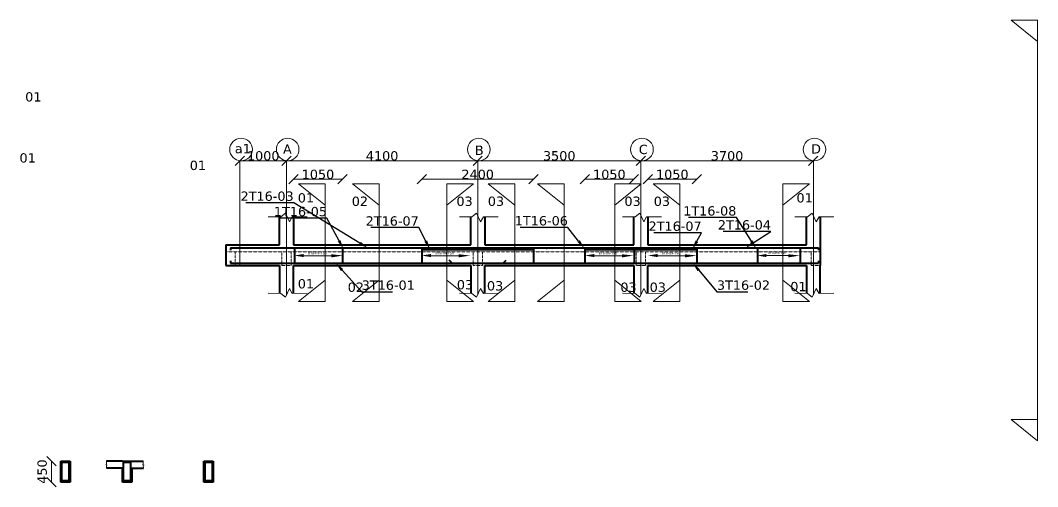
# Model space of a CAD drawing. Header units: millimetres. Extents: x 254087 to 427487, y 66037 to 92339.
# Drawn here: x 254087 to 275909, y 77166 to 87182 of the extents above; entities that cross this region are included whole.
import ezdxf
from ezdxf import colors
from ezdxf.entities.mleader import LeaderData, LeaderLine
from ezdxf.math import Vec2, Vec3

# ---------------------------------------------------------------- set-up
doc = ezdxf.new("R2010")
doc.units = ezdxf.units.MM
doc.header["$MEASUREMENT"] = 0
doc.linetypes.add('ACAD_ISO04W100', pattern=[30, 24, -3, 0, -3])
doc.linetypes.add('HIDDEN', pattern=[0.375, 0.25, -0.125])
for name, color, linetype, lineweight in [('breKLINE', 7, 'Continuous', 20), ('centreline', 90, 'ACAD_ISO04W100', 0), ('columns', 131, 'Continuous', 40), ('concrete outline', 7, 'Continuous', 40), ('dimension', 255, 'Continuous', 13), ('hatch', 255, 'Continuous', 0), ('hidden', 52, 'HIDDEN', 18), ('REINFORCDEMENT', 242, 'Continuous', 40)]:
    doc.layers.add(name, color=color, linetype=linetype, lineweight=lineweight)
doc.layers.add('LEADER LINES', color=2, linetype='Continuous')
doc.styles.add('1S0 50', font='verdana.ttf', dxfattribs={"height": 50})
doc.styles.add('1so 200', font='verdana.ttf', dxfattribs={"height": 200})
doc.styles.add('ISOO 2S00', font='verdana.ttf')
doc.styles.get("Standard").update_dxf_attribs({"font": 'verdana.ttf', "height": 200})
doc.dimstyles.new('ISOO 200 DIMEN', dxfattribs={"dimtxt": 200, "dimasz": 200, "dimexe": 0.18, "dimexo": 0.0625, "dimgap": 0.09, "dimtad": 1, "dimdec": 0, "dimzin": 0, "dimdsep": 46, "dimtxsty": 'ISOO 2S00', "dimblk": 'OBLIQUE', "dimcen": 0.09, "dimse1": 1, "dimse2": 1, "dimclrd": 256, "dimclrt": 256, "dimadec": 0, "dimazin": 0, "dimtfac": 1, "dimtdec": 0, "dimtofl": 0, "dimtmove": 2, "dimatfit": 2, "dimldrblk": 'OBLIQUE', "dimfxl": 1, "dimtolj": 1, "dimtzin": 0, "dimlwd": -1, "dimarcsym": 0})
doc.dimstyles.new('STYLE200', dxfattribs={"dimtxt": 200, "dimasz": 200, "dimexe": 0.18, "dimexo": 0.0625, "dimgap": 0.09, "dimtad": 1, "dimdec": 0, "dimzin": 0, "dimdsep": 46, "dimtxsty": '1so 200', "dimblk": 'OBLIQUE', "dimcen": 0.09, "dimse1": 1, "dimse2": 1, "dimclrd": 256, "dimclrt": 256, "dimadec": 0, "dimazin": 0, "dimtfac": 1, "dimtdec": 0, "dimtofl": 0, "dimtmove": 0, "dimatfit": 3, "dimldrblk": 'OBLIQUE', "dimfxl": 1, "dimtolj": 1, "dimtzin": 0, "dimlwd": -1, "dimarcsym": 0})

# ---------------------------------------------------------------- blocks, each defined once
blk = doc.blocks.new('_Oblique')
at = {"color": 0, "linetype": 'ByBlock', "lineweight": -2}
blk.add_line((-0.5, -0.5), (0.5, 0.5), dxfattribs=at)
blk = doc.blocks.new('*D41')
at = {"layer": 'Defpoints', "color": 0, "transparency": 16777216}
for p in [(258797, 84166), (259797, 84166), (259797, 84166)]:
    blk.add_point(p, dxfattribs=at)
at = {"layer": 'dimension', "transparency": 16777216}
blk.add_line((258797, 84166), (259797, 84166), dxfattribs=at)
at = {"layer": 'dimension', "transparency": 16777216, "xscale": 200, "yscale": 200, "zscale": 200, "rotation": 180}
blk.add_blockref('_Oblique', (258797, 84166), dxfattribs=at)
at = {"layer": 'dimension', "transparency": 16777216, "xscale": 200, "yscale": 200, "zscale": 200}
blk.add_blockref('_Oblique', (259797, 84166), dxfattribs=at)
at = {"layer": 'dimension', "transparency": 16777216, "insert": (259297, 84270), "char_height": 200, "attachment_point": 5, "style": '1so 200'}
blk.add_mtext('\\A1;1000', dxfattribs=at)
blk = doc.blocks.new('*D42')
at = {"layer": 'Defpoints', "color": 0, "transparency": 16777216}
for p in [(259797, 84166), (263897, 84166), (263897, 84166)]:
    blk.add_point(p, dxfattribs=at)
at = {"layer": 'dimension', "transparency": 16777216}
blk.add_line((259797, 84166), (263897, 84166), dxfattribs=at)
at = {"layer": 'dimension', "transparency": 16777216, "xscale": 200, "yscale": 200, "zscale": 200, "rotation": 180}
blk.add_blockref('_Oblique', (259797, 84166), dxfattribs=at)
at = {"layer": 'dimension', "transparency": 16777216, "xscale": 200, "yscale": 200, "zscale": 200}
blk.add_blockref('_Oblique', (263897, 84166), dxfattribs=at)
at = {"layer": 'dimension', "transparency": 16777216, "insert": (261847, 84270), "char_height": 200, "attachment_point": 5, "style": '1so 200'}
blk.add_mtext('\\A1;4100', dxfattribs=at)
blk = doc.blocks.new('*D43')
at = {"layer": 'Defpoints', "color": 0, "transparency": 16777216}
for p in [(263897, 84166), (267397, 84166), (267397, 84166)]:
    blk.add_point(p, dxfattribs=at)
at = {"layer": 'dimension', "transparency": 16777216}
blk.add_line((263897, 84166), (267397, 84166), dxfattribs=at)
at = {"layer": 'dimension', "transparency": 16777216, "xscale": 200, "yscale": 200, "zscale": 200, "rotation": 180}
blk.add_blockref('_Oblique', (263897, 84166), dxfattribs=at)
at = {"layer": 'dimension', "transparency": 16777216, "xscale": 200, "yscale": 200, "zscale": 200}
blk.add_blockref('_Oblique', (267397, 84166), dxfattribs=at)
at = {"layer": 'dimension', "transparency": 16777216, "insert": (265647, 84270), "char_height": 200, "attachment_point": 5, "style": '1so 200'}
blk.add_mtext('\\A1;3500', dxfattribs=at)
blk = doc.blocks.new('*D44')
at = {"layer": 'Defpoints', "color": 0, "transparency": 16777216}
for p in [(267397, 84166), (271097, 84166), (271097, 84166)]:
    blk.add_point(p, dxfattribs=at)
at = {"layer": 'dimension', "transparency": 16777216}
blk.add_line((267397, 84166), (271097, 84166), dxfattribs=at)
at = {"layer": 'dimension', "transparency": 16777216, "xscale": 200, "yscale": 200, "zscale": 200, "rotation": 180}
blk.add_blockref('_Oblique', (267397, 84166), dxfattribs=at)
at = {"layer": 'dimension', "transparency": 16777216, "xscale": 200, "yscale": 200, "zscale": 200}
blk.add_blockref('_Oblique', (271097, 84166), dxfattribs=at)
at = {"layer": 'dimension', "transparency": 16777216, "insert": (269247, 84270), "char_height": 200, "attachment_point": 5, "style": '1so 200'}
blk.add_mtext('\\A1;3700', dxfattribs=at)
blk = doc.blocks.new('*D124')
at = {"layer": 'Defpoints', "color": 0, "transparency": 16777216}
for p in [(260997, 83767), (259947, 82451), (260997, 82451)]:
    blk.add_point(p, dxfattribs=at)
at = {"layer": 'hatch', "transparency": 16777216}
blk.add_line((259947, 83767), (260997, 83767), dxfattribs=at)
at = {"layer": 'hatch', "transparency": 16777216, "xscale": 200, "yscale": 200, "zscale": 200, "rotation": 180}
blk.add_blockref('_Oblique', (259947, 83767), dxfattribs=at)
at = {"layer": 'hatch', "transparency": 16777216, "xscale": 200, "yscale": 200, "zscale": 200}
blk.add_blockref('_Oblique', (260997, 83767), dxfattribs=at)
at = {"layer": 'hatch', "transparency": 16777216, "insert": (260472, 83872), "char_height": 200, "attachment_point": 5, "style": 'ISOO 2S00'}
blk.add_mtext('\\A1;1050', dxfattribs=at)
blk = doc.blocks.new('*D125')
at = {"layer": 'Defpoints', "color": 0, "transparency": 16777216}
for p in [(265097, 83767), (262697, 82293), (265097, 82262)]:
    blk.add_point(p, dxfattribs=at)
at = {"layer": 'hatch', "transparency": 16777216}
blk.add_line((262697, 83767), (265097, 83767), dxfattribs=at)
at = {"layer": 'hatch', "transparency": 16777216, "xscale": 200, "yscale": 200, "zscale": 200, "rotation": 180}
blk.add_blockref('_Oblique', (262697, 83767), dxfattribs=at)
at = {"layer": 'hatch', "transparency": 16777216, "xscale": 200, "yscale": 200, "zscale": 200}
blk.add_blockref('_Oblique', (265097, 83767), dxfattribs=at)
at = {"layer": 'hatch', "transparency": 16777216, "insert": (263897, 83872), "char_height": 200, "attachment_point": 5, "style": 'ISOO 2S00'}
blk.add_mtext('\\A1;2400', dxfattribs=at)
blk = doc.blocks.new('*D126')
at = {"layer": 'Defpoints', "color": 0, "transparency": 16777216}
for p in [(266197, 83767), (266197, 82245), (267247, 82214)]:
    blk.add_point(p, dxfattribs=at)
at = {"layer": 'hatch', "transparency": 16777216}
blk.add_line((267247, 83767), (266197, 83767), dxfattribs=at)
at = {"layer": 'hatch', "transparency": 16777216, "xscale": 200, "yscale": 200, "zscale": 200, "rotation": 180}
blk.add_blockref('_Oblique', (266197, 83767), dxfattribs=at)
at = {"layer": 'hatch', "transparency": 16777216, "xscale": 200, "yscale": 200, "zscale": 200}
blk.add_blockref('_Oblique', (267247, 83767), dxfattribs=at)
at = {"layer": 'hatch', "transparency": 16777216, "insert": (266722, 83872), "char_height": 200, "attachment_point": 5, "style": 'ISOO 2S00'}
blk.add_mtext('\\A1;1050', dxfattribs=at)
blk = doc.blocks.new('*D127')
at = {"layer": 'Defpoints', "color": 0, "transparency": 16777216}
for p in [(268597, 83767), (267547, 82230), (268597, 82262)]:
    blk.add_point(p, dxfattribs=at)
at = {"layer": 'hatch', "transparency": 16777216}
blk.add_line((267547, 83767), (268597, 83767), dxfattribs=at)
at = {"layer": 'hatch', "transparency": 16777216, "xscale": 200, "yscale": 200, "zscale": 200, "rotation": 180}
blk.add_blockref('_Oblique', (267547, 83767), dxfattribs=at)
at = {"layer": 'hatch', "transparency": 16777216, "xscale": 200, "yscale": 200, "zscale": 200}
blk.add_blockref('_Oblique', (268597, 83767), dxfattribs=at)
at = {"layer": 'hatch', "transparency": 16777216, "insert": (268072, 83872), "char_height": 200, "attachment_point": 5, "style": 'ISOO 2S00'}
blk.add_mtext('\\A1;1050', dxfattribs=at)
blk = doc.blocks.new('*D134')
at = {"layer": 'Defpoints', "color": 0, "transparency": 16777216}
for p in [(254954, 77716), (254756, 77266), (254954, 77266)]:
    blk.add_point(p, dxfattribs=at)
at = {"layer": 'hatch', "transparency": 16777216}
blk.add_line((254756, 77716), (254756, 77266), dxfattribs=at)
at = {"layer": 'hatch', "transparency": 16777216, "xscale": 200, "yscale": 200, "zscale": 200}
for p, rotation in [((254756, 77716), 90), ((254756, 77266), 270)]:
    blk.add_blockref('_Oblique', p, dxfattribs=dict(at, rotation=rotation))
at = {"layer": 'hatch', "transparency": 16777216, "insert": (254556, 77491), "char_height": 200, "attachment_point": 5, "rotation": 90, "style": '1so 200'}
blk.add_mtext('\\A1;450', dxfattribs=at)

msp = doc.modelspace()

# ---------------------------------------------------------------- hatches: boundary and pattern name
at = {"layer": 'REINFORCDEMENT'}
h = msp.add_hatch(color=256, dxfattribs=at)
h.dxf.hatch_style = 1
edge = h.paths.add_edge_path()
edge.add_arc((254983.3, 77686.9), 4.5, 0, 360)
h = msp.add_hatch(color=256, dxfattribs=at)
h.dxf.hatch_style = 1
edge = h.paths.add_edge_path()
edge.add_arc((255053.8, 77686.9), 4.5, 0, 360)
h = msp.add_hatch(color=256, dxfattribs=at)
h.dxf.hatch_style = 1
edge = h.paths.add_edge_path()
edge.add_arc((255124.3, 77686.9), 4.5, 0, 360)
h = msp.add_hatch(color=256, dxfattribs=at)
h.dxf.hatch_style = 1
edge = h.paths.add_edge_path()
edge.add_arc((256307.6, 77686.9), 4.5, 0, 360)
h = msp.add_hatch(color=256, dxfattribs=at)
h.dxf.hatch_style = 1
edge = h.paths.add_edge_path()
edge.add_arc((256448.7, 77686.9), 4.5, 0, 360)
h = msp.add_hatch(color=256, dxfattribs=at)
h.dxf.hatch_style = 1
edge = h.paths.add_edge_path()
edge.add_arc((258055.4, 77686.9), 4.5, 0, 360)
h = msp.add_hatch(color=256, dxfattribs=at)
h.dxf.hatch_style = 1
edge = h.paths.add_edge_path()
edge.add_arc((258125.9, 77686.9), 4.5, 0, 360)
h = msp.add_hatch(color=256, dxfattribs=at)
h.dxf.hatch_style = 1
edge = h.paths.add_edge_path()
edge.add_arc((258196.5, 77686.9), 4.5, 0, 360)
h = msp.add_hatch(color=256, dxfattribs=at)
h.dxf.hatch_style = 1
edge = h.paths.add_edge_path()
edge.add_arc((254983.3, 77295.9), 4.5, 0, 360)
h = msp.add_hatch(color=256, dxfattribs=at)
h.dxf.hatch_style = 1
edge = h.paths.add_edge_path()
edge.add_arc((255053.8, 77295.9), 4.5, 0, 360)
h = msp.add_hatch(color=256, dxfattribs=at)
h.dxf.hatch_style = 1
edge = h.paths.add_edge_path()
edge.add_arc((255124.3, 77295.9), 4.5, 0, 360)
h = msp.add_hatch(color=256, dxfattribs=at)
h.dxf.hatch_style = 1
edge = h.paths.add_edge_path()
edge.add_arc((256307.6, 77295.9), 4.5, 0, 360)
h = msp.add_hatch(color=256, dxfattribs=at)
h.dxf.hatch_style = 1
edge = h.paths.add_edge_path()
edge.add_arc((256378.1, 77295.9), 4.5, 0, 360)
h = msp.add_hatch(color=256, dxfattribs=at)
h.dxf.hatch_style = 1
edge = h.paths.add_edge_path()
edge.add_arc((256448.7, 77295.9), 4.5, 0, 360)
h = msp.add_hatch(color=256, dxfattribs=at)
h.dxf.hatch_style = 1
edge = h.paths.add_edge_path()
edge.add_arc((258055.4, 77295.9), 4.5, 0, 360)
h = msp.add_hatch(color=256, dxfattribs=at)
h.dxf.hatch_style = 1
edge = h.paths.add_edge_path()
edge.add_arc((258125.9, 77295.9), 4.5, 0, 360)
h = msp.add_hatch(color=256, dxfattribs=at)
h.dxf.hatch_style = 1
edge = h.paths.add_edge_path()
edge.add_arc((258196.5, 77295.9), 4.5, 0, 360)

# ---------------------------------------------------------------- linework, layer by layer
at = {"layer": 'breKLINE', "linetype": 'Continuous'}
for p, q in [((255933.7, 77718.4), (255934.4, 77647.2)), ((256723.2, 77718.4), (256723.9, 77647.2)), ((255934.4, 77647.2), (255918.5, 77641.4)), ((255918.5, 77641.4), (255950.3, 77629.8)), ((255950.3, 77629.8), (255934.4, 77624)), ((255934.4, 77624), (255936.5, 77566.4)), ((256723.9, 77647.2), (256708, 77641.4)), ((256708, 77641.4), (256739.8, 77629.8)), ((256739.8, 77629.8), (256723.9, 77624)), ((256723.9, 77624), (256726, 77566.4))]:
    msp.add_line(p, q, dxfattribs=at)
for points in [[(259403.8, 82958.1), (259673.3, 82958.7), (259774, 83041), (259858.5, 82851.6), (259920.3, 82958.7), (260239.3, 82958)], [(263503.8, 82958.1), (263773.3, 82958.7), (263874, 83041), (263958.5, 82851.6), (264020.3, 82958.7), (264339.3, 82958)], [(267003.8, 82958.1), (267273.3, 82958.7), (267374, 83041), (267458.5, 82851.6), (267520.3, 82958.7), (267839.3, 82958)], [(270703.8, 82958.1), (270973.3, 82958.7), (271074, 83041), (271158.5, 82851.6), (271220.3, 82958.7), (271539.3, 82958)], [(259403.8, 81318.6), (259673.3, 81318), (259774, 81235.7), (259858.5, 81425.1), (259920.3, 81318), (260239.3, 81318.7)], [(263503.8, 81318.6), (263773.3, 81318), (263874, 81235.7), (263958.5, 81425.1), (264020.3, 81318), (264339.3, 81318.7)], [(267003.8, 81318.6), (267273.3, 81318), (267374, 81235.7), (267458.5, 81425.1), (267520.3, 81318), (267839.3, 81318.7)], [(270703.8, 81318.6), (270973.3, 81318), (271074, 81235.7), (271158.5, 81425.1), (271220.3, 81318), (271539.3, 81318.7)]]:
    msp.add_lwpolyline(points, dxfattribs=at)
at = {"layer": 'centreline'}
for p, q in [((258797.2, 84165.9), (258797.2, 81913.3)), ((259797.2, 84165.9), (259797.2, 81287.5)), ((263897.2, 84165.9), (263897.2, 81287.5)), ((267397.2, 84165.9), (267397.2, 81287.5)), ((271097.2, 84165.9), (271097.2, 81287.5))]:
    msp.add_line(p, q, dxfattribs=at)
at = {"layer": 'columns'}
for p, q in [((259647.2, 82363.3), (259647.2, 82958.7)), ((259947.2, 82958.7), (259947.2, 82363.3)), ((263747.2, 82363.3), (263747.2, 82958.7)), ((264047.2, 82958.7), (264047.2, 82363.3)), ((267247.2, 82363.3), (267247.2, 82958.7)), ((267547.2, 82958.7), (267547.2, 82363.3)), ((270947.2, 82363.3), (270947.2, 82958.7)), ((271247.2, 82958.7), (271247.2, 82363.3)), ((259647.2, 81913.3), (259647.2, 81318)), ((259947.2, 81318), (259947.2, 81913.3)), ((263747.2, 81913.3), (263747.2, 81318)), ((264047.2, 81318), (264047.2, 81913.3)), ((267247.2, 81913.3), (267247.2, 81318)), ((267547.2, 81318), (267547.2, 81913.3)), ((270947.2, 81913.3), (270947.2, 81318)), ((271247.2, 81318), (271247.2, 81913.3))]:
    msp.add_line(p, q, dxfattribs=at)
at = {"layer": 'concrete outline'}
for p, q in [((258497.2, 82363.3), (259647.2, 82363.3)), ((258497.2, 82363.3), (258497.2, 81913.3)), ((259947.2, 82363.3), (263747.2, 82363.3)), ((264047.2, 82363.3), (267247.2, 82363.3)), ((267547.2, 82363.3), (270947.2, 82363.3)), ((271247.2, 82363.3), (271247.2, 81913.3)), ((258497.2, 81913.3), (259647.2, 81913.3)), ((259947.2, 81913.3), (263747.2, 81913.3)), ((264047.2, 81913.3), (267247.2, 81913.3)), ((267547.2, 81913.3), (270947.2, 81913.3)), ((254953.8, 77266.4), (254953.8, 77716.4)), ((254953.8, 77716.4), (255153.8, 77716.4)), ((255153.8, 77716.4), (255153.8, 77266.4)), ((256278.1, 77716.4), (255933.7, 77716.4)), ((256278.1, 77716.4), (256478.1, 77716.4)), ((256478.1, 77716.4), (256723.3, 77716.4)), ((258025.9, 77266.4), (258025.9, 77716.4)), ((258025.9, 77716.4), (258225.9, 77716.4)), ((258225.9, 77716.4), (258225.9, 77266.4)), ((256278.1, 77566.4), (255936.5, 77566.4)), ((256278.1, 77266.4), (256278.1, 77566.4)), ((256478.1, 77566.4), (256478.1, 77266.4)), ((256478.1, 77566.4), (256726, 77566.4)), ((255153.8, 77266.4), (254953.8, 77266.4)), ((256478.1, 77266.4), (256278.1, 77266.4)), ((258225.9, 77266.4), (258025.9, 77266.4))]:
    msp.add_line(p, q, dxfattribs=at)
at = {"layer": 'dimension'}
for p, q in [((275909, 87181.5), (275909, 78150.5)), ((260623.9, 83669), (260623.9, 81143.5)), ((261782, 83669), (261782, 81143.5)), ((263237.5, 83669), (263237.5, 81143.5)), ((264693, 83669), (264693, 81143.5)), ((265749, 83669), (265749, 81143.5)), ((266836, 83669), (266836, 81143.5)), ((268232, 83669), (268232, 81143.5)), ((270446.5, 83669), (270446.5, 81143.5))]:
    msp.add_line(p, q, dxfattribs=at)
for points in [[(275909, 87181.5), (275339.5, 87181.5), (275909, 86724.5)], [(260623.9, 83669), (260054.4, 83669), (260623.9, 83212)], [(261782, 83669), (261212.5, 83669), (261782, 83212)], [(263237.5, 83669), (263807, 83669), (263237.5, 83212)], [(264693, 83669), (264123.5, 83669), (264693, 83212)], [(265749, 83669), (265179.5, 83669), (265749, 83212)], [(266836, 83669), (267405.5, 83669), (266836, 83212)], [(268232, 83669), (267662.5, 83669), (268232, 83212)], [(270446.5, 83669), (271016, 83669), (270446.5, 83212)], [(260623.9, 81143.5), (260054.4, 81143.5), (260623.9, 81600.5)], [(261782, 81143.5), (261212.5, 81143.5), (261782, 81600.5)], [(263237.5, 81143.5), (263807, 81143.5), (263237.5, 81600.5)], [(264693, 81143.5), (264123.5, 81143.5), (264693, 81600.5)], [(265749, 81143.5), (265179.5, 81143.5), (265749, 81600.5)], [(266836, 81143.5), (267405.5, 81143.5), (266836, 81600.5)], [(268232, 81143.5), (267662.5, 81143.5), (268232, 81600.5)], [(270446.5, 81143.5), (271016, 81143.5), (270446.5, 81600.5)], [(275909, 78607.5), (275339.5, 78607.5), (275909, 78150.5)]]:
    msp.add_lwpolyline(points, dxfattribs=at)
for centre in [(258821.2, 84407.1), (259821.2, 84407.1), (263921.2, 84407.1), (267421.2, 84407.1), (271121.2, 84407.1)]:
    msp.add_circle(centre, 242.5, dxfattribs=at)
at = {"layer": 'hatch'}
for p, q in [((260166.4, 82123.8), (260758.7, 82123.8)), ((262897.2, 82123.8), (263489.4, 82123.8)), ((266397.2, 82123.8), (266989.4, 82123.8)), ((267755, 82123.8), (268347.3, 82123.8)), ((270090.9, 82130), (270560.6, 82130))]:
    msp.add_line(p, q, dxfattribs=at)
for points in [[(260166.4, 82163.4), (260166.4, 82096.7), (259966.4, 82130)], [(260758.7, 82157.1), (260758.7, 82090.5), (261008.6, 82130)], [(262897.2, 82163.4), (262897.2, 82096.7), (262697.2, 82130)], [(263489.4, 82157.1), (263489.4, 82090.5), (263739.3, 82130)], [(266397.2, 82163.4), (266397.2, 82096.7), (266197.2, 82130)], [(266989.4, 82157.1), (266989.4, 82090.5), (267239.3, 82130)], [(267755, 82163.4), (267755, 82096.7), (267555, 82130)], [(268347.3, 82157.1), (268347.3, 82090.5), (268597.2, 82130)], [(270090.9, 82163.4), (270090.9, 82096.7), (269897.2, 82130)], [(270560.6, 82157.1), (270560.6, 82090.5), (270810.5, 82130)]]:
    msp.add_solid(points, dxfattribs=at)
at = {"layer": 'hidden'}
for p, q in [((258497.2, 82213.3), (271247.2, 82213.3)), ((258497.2, 81913.3), (258497.2, 82213.3)), ((258697.2, 82213.3), (258697.2, 81913.3)), ((259697.2, 81913.3), (259697.2, 82213.3)), ((259897.2, 82213.3), (259897.2, 81913.3)), ((263797.2, 81913.3), (263797.2, 82213.3)), ((263997.2, 82213.3), (263997.2, 81913.3)), ((267297.2, 81913.3), (267297.2, 82213.3)), ((267497.2, 82213.3), (267497.2, 81913.3)), ((271047.2, 81913.3), (271047.2, 82213.3)), ((271247.2, 82213.3), (271247.2, 81913.3)), ((258697.2, 81913.3), (258497.2, 81913.3)), ((259897.2, 81913.3), (259697.2, 81913.3)), ((263997.2, 81913.3), (263797.2, 81913.3)), ((267497.2, 81913.3), (267297.2, 81913.3)), ((271247.2, 81913.3), (271047.2, 81913.3))]:
    msp.add_line(p, q, dxfattribs=at)
at = {"layer": 'REINFORCDEMENT'}
for p, q in [((258591.9, 82292.7), (271210.7, 82292.7)), ((258591.9, 82292.7), (258591.9, 82244.4)), ((259966.4, 82292.7), (259966.4, 81967.4)), ((260997.2, 82292.7), (261018.5, 82271.4)), ((260997.2, 82292.7), (260997.2, 81967.4)), ((262697.2, 82292.7), (262675.8, 82271.4)), ((262697.2, 82292.7), (262697.2, 81967.4)), ((265097.2, 82292.7), (265118.5, 82271.4)), ((265097.2, 82292.7), (265097.2, 81967.4)), ((265364, 82292.7), (265385.3, 82271.4)), ((265512, 82292.7), (265490.7, 82271.4)), ((266197.2, 82292.7), (266175.8, 82271.4)), ((266197.2, 82292.7), (266197.2, 81967.4)), ((267255, 82292.7), (267255, 81967.4)), ((268597.2, 82292.7), (268618.5, 82271.4)), ((268597.2, 82292.7), (268597.2, 81967.4)), ((269897.2, 82292.7), (269875.8, 82271.4)), ((269897.2, 82292.7), (269897.2, 81967.4)), ((270815.6, 82292.7), (270815.6, 81967.4)), ((271210.7, 82292.7), (271210.7, 82244.4)), ((262697.2, 82261.8), (265097.2, 82261.8)), ((266197.2, 82261.8), (268597.2, 82261.8)), ((258591.9, 82015.7), (258591.9, 81967.4)), ((258591.9, 81967.4), (271210.7, 81967.4)), ((263347.2, 81967.4), (263283.8, 82030.7)), ((264447.2, 81967.4), (264510.5, 82030.7)), ((271210.7, 82015.7), (271210.7, 81967.4)), ((254978.8, 77291.4), (254978.8, 77691.4)), ((254978.8, 77691.4), (255128.8, 77691.4)), ((254984.6, 77691.4), (254990.9, 77688.3)), ((255123.2, 77691.4), (255117, 77688.3)), ((255128.8, 77691.4), (255128.8, 77291.4)), ((256303.1, 77291.4), (256303.1, 77691.4)), ((256303.1, 77691.4), (256453.1, 77691.4)), ((256308.8, 77691.4), (256315, 77688.3)), ((256447.5, 77691.4), (256441.3, 77688.3)), ((256453.1, 77691.4), (256453.1, 77291.4)), ((258050.9, 77291.4), (258050.9, 77691.4)), ((258050.9, 77691.4), (258200.9, 77691.4)), ((258056.8, 77691.4), (258063, 77688.3)), ((258195.4, 77691.4), (258189.1, 77688.3)), ((258200.9, 77691.4), (258200.9, 77291.4)), ((254979, 77684.2), (254985.2, 77680.7)), ((255128.8, 77684.2), (255122.6, 77680.7)), ((256303.1, 77684.2), (256309.3, 77680.7)), ((256453.1, 77684.2), (256446.9, 77680.7)), ((258051.2, 77684.2), (258057.4, 77680.7)), ((258201, 77684.2), (258194.8, 77680.7)), ((255128.8, 77291.4), (254978.8, 77291.4)), ((254979, 77298.5), (254985.2, 77302)), ((254984.6, 77291.4), (254990.9, 77294.4)), ((256453.1, 77291.4), (256303.1, 77291.4)), ((258200.9, 77291.4), (258050.9, 77291.4)), ((258051.2, 77298.5), (258057.4, 77302)), ((258056.8, 77291.4), (258063, 77294.4))]:
    msp.add_line(p, q, dxfattribs=at)
for centre in [(254983.3, 77686.9), (255053.8, 77686.9), (255124.3, 77686.9), (256307.6, 77686.9), (256448.7, 77686.9), (258055.4, 77686.9), (258125.9, 77686.9), (258196.5, 77686.9), (254983.3, 77295.9), (255053.8, 77295.9), (255124.3, 77295.9), (256307.6, 77295.9), (256378.1, 77295.9), (256448.7, 77295.9), (258055.4, 77295.9), (258125.9, 77295.9), (258196.5, 77295.9)]:
    msp.add_circle(centre, 4.5, dxfattribs=at)

# ---------------------------------------------------------------- texts
at = {"layer": 'concrete outline', "char_height": 200, "attachment_point": 1}
for s, insert in [('{\\C40;\\c3266552;A}', (259720.8, 84515.7)), ('{\\C40;\\c3266552;B}', (263837.8, 84491.3)), ('{\\C40;\\c3266552;C}', (267352.9, 84508.8)), ('{\\C40;\\c3266552;D}', (271049.6, 84520.6))]:
    msp.add_mtext_dynamic_manual_height_columns(s, width=1284.115, gutter_width=1000, heights=[0], dxfattribs=dict(at, insert=insert))
at = {"layer": 'dimension', "color": 40, "true_color": 0xf8d731, "insert": (258688.1, 84526.1), "char_height": 200, "attachment_point": 1}
msp.add_mtext_dynamic_manual_height_columns('a1', width=178.446, gutter_width=1000, heights=[0], dxfattribs=at)
at = {"layer": 'dimension', "char_height": 200, "attachment_point": 1, "style": '1so 200'}
for s, insert in [('01', (257721, 84167)), ('01', (260038.5, 83469.5)), ('02', (261196, 83396)), ('03', (263441.5, 83396)), ('03', (264115, 83396)), ('03', (267045, 83396)), ('03', (267673.5, 83396)), ('01', (270735.5, 83469.5)), ('01', (260038.5, 81624)), ('02', (261108.3, 81550.2)), ('03', (263450.4, 81604.2)), ('03', (264095.8, 81580.7)), ('03', (266957.3, 81550.2)), ('03', (267585.8, 81550.2)), ('01', (270602.7, 81564.1))]:
    msp.add_mtext_dynamic_manual_height_columns(s, width=277, gutter_width=1000, heights=[0], dxfattribs=dict(at, insert=insert))
at = {"layer": 'hatch', "char_height": 50, "attachment_point": 5, "style": '1S0 50'}
for insert in [(260459.5, 82177.4), (263190.2, 82177.4), (266690.2, 82177.4), (268048.1, 82177.4), (270320.8, 82185)]:
    msp.add_mtext('\\A1;8T8-09-150', dxfattribs=dict(at, insert=insert))
at = {"layer": 'LEADER LINES', "char_height": 200, "attachment_point": 1, "style": '1so 200'}
for width, insert in [(823, (254191, 85638)), (1212, (254069, 84327))]:
    msp.add_mtext_dynamic_manual_height_columns('01', width=width, gutter_width=1000, heights=[0], dxfattribs=dict(at, insert=insert))

# ---------------------------------------------------------------- dimensions: what is measured, and where the dimension line sits
at = {"layer": 'dimension'}
for base, p1, p2, picture, middle in [((259797.2, 84165.9), (258797.2, 84165.9), (259797.2, 84165.9), '*D41', (259297.2, 84270.1)), ((263897.2, 84165.9), (259797.2, 84165.9), (263897.2, 84165.9), '*D42', (261847.2, 84270.1)), ((267397.2, 84165.9), (263897.2, 84165.9), (267397.2, 84165.9), '*D43', (265647.2, 84270.1)), ((271097.2, 84165.9), (267397.2, 84165.9), (271097.2, 84165.9), '*D44', (269247.2, 84270.1))]:
    dim = msp.add_linear_dim(base=base, p1=p1, p2=p2, dimstyle='STYLE200', dxfattribs=at)
    dim.commit()
    dim.dimension.update_dxf_attribs({"geometry": picture, "text_midpoint": middle})
at = {"layer": 'hatch'}
for base, p1, p2, picture, middle in [((260997.2, 83767.3), (259947.2, 82450.7), (260997.2, 82450.7), '*D124', (260472.2, 83871.5)), ((265097.2, 83767.3), (262697.2, 82292.7), (265097.2, 82261.8), '*D125', (263897.2, 83871.6)), ((266197.2, 83767.3), (267247.2, 82214.1), (266197.2, 82245.1), '*D126', (266722.2, 83871.5)), ((268597.2, 83767.3), (267547.2, 82230), (268597.2, 82261.8), '*D127', (268072.2, 83871.5))]:
    dim = msp.add_linear_dim(base=base, p1=p1, p2=p2, dimstyle='ISOO 200 DIMEN', dxfattribs=at)
    dim.commit()
    dim.dimension.update_dxf_attribs({"geometry": picture, "text_midpoint": middle})
dim = msp.add_linear_dim(base=(254755.6, 77266.4), p1=(254953.8, 77716.4), p2=(254953.8, 77266.4), angle=90, dimstyle='ISOO 200 DIMEN', override={"dimtxsty": '1so 200'}, dxfattribs=at)
dim.commit()
dim.dimension.update_dxf_attribs({"geometry": '*D134', "text_midpoint": (254555.6, 77491.4)})

# ---------------------------------------------------------------- leaders
at = {"layer": 'LEADER LINES'}
ml = msp.add_multileader_mtext('Standard', dxfattribs=at)
ml.set_content('2T16-03', color=256, style='1so 200')
ml.set_leader_properties(color=256, linetype='ByLayer', lineweight=-1)
ml.build(insert=Vec2(0, 0))
ml.multileader.update_dxf_attribs({"text_left_attachment_type": 5, "text_right_attachment_type": 5, "text_top_attachment_type": 10, "text_bottom_attachment_type": 10, "dogleg_length": 0, "arrow_head_size": 200})
ctx = ml.context
ctx.base_point, ctx.char_height, ctx.arrow_head_size, ctx.landing_gap_size, ctx.plane_origin = Vec3(258823.4, 83261), 200, 200, 0.09, Vec3(261589, 82292.7)
ctx.left_attachment, ctx.right_attachment, ctx.top_attachment, ctx.bottom_attachment, ctx.text_align_type = 5, 5, 10, 10, 2
notes = []
notes.append((ctx, [(0, (1, 1, 0), (259950.1, 83261), (-1, 0), 0, [(0, [(261541.9, 82292.7)], 0, [])])]))
ctx.mtext.insert, ctx.mtext.alignment, ctx.mtext.flow_direction = Vec3(259950, 83505.2), 3, 5
ml = msp.add_multileader_mtext('Standard', dxfattribs=at)
ml.set_content('1T16-05', color=256, style='1so 200')
ml.set_leader_properties(color=256, linetype='ByLayer', lineweight=-1)
ml.build(insert=Vec2(0, 0))
ml.multileader.update_dxf_attribs({"text_left_attachment_type": 5, "text_right_attachment_type": 5, "text_top_attachment_type": 10, "text_bottom_attachment_type": 10, "dogleg_length": 0, "arrow_head_size": 200})
ctx = ml.context
ctx.base_point, ctx.char_height, ctx.arrow_head_size, ctx.landing_gap_size, ctx.plane_origin = Vec3(259552.4, 82930.8), 200, 200, 0.09, Vec3(261018.5, 82271.4)
ctx.left_attachment, ctx.right_attachment, ctx.top_attachment, ctx.bottom_attachment, ctx.text_align_type = 5, 5, 10, 10, 2
notes.append((ctx, [(0, (1, 1, 0), (260664.6, 82930.8), (-1, 0), 0, [(0, [(261018.5, 82271.4)], 0, [])])]))
ctx.mtext.insert, ctx.mtext.alignment, ctx.mtext.flow_direction = Vec3(260664.5, 83174.9), 3, 5
ml = msp.add_multileader_mtext('Standard', dxfattribs=at)
ml.set_content('1T16-08', color=256, style='1so 200')
ml.set_leader_properties(color=256, linetype='ByLayer', lineweight=-1)
ml.build(insert=Vec2(0, 0))
ml.multileader.update_dxf_attribs({"text_left_attachment_type": 5, "text_right_attachment_type": 5, "text_top_attachment_type": 10, "text_bottom_attachment_type": 10, "dogleg_length": 0, "arrow_head_size": 200})
ctx = ml.context
ctx.base_point, ctx.char_height, ctx.arrow_head_size, ctx.landing_gap_size, ctx.plane_origin = Vec3(268330.3, 82944.4), 200, 200, 0.09, Vec3(269875.8, 82271.4)
ctx.left_attachment, ctx.right_attachment, ctx.top_attachment, ctx.bottom_attachment, ctx.text_align_type = 5, 5, 10, 10, 2
notes.append((ctx, [(0, (1, 1, 0), (269445.6, 82944.4), (-1, 0), 0, [(0, [(269875.8, 82271.4)], 0, [])])]))
ctx.mtext.insert, ctx.mtext.alignment, ctx.mtext.flow_direction = Vec3(269445.5, 83189), 3, 5
ml = msp.add_multileader_mtext('Standard', dxfattribs=at)
ml.set_content('2T16-07', color=256, style='1so 200')
ml.set_leader_properties(color=256, linetype='ByLayer', lineweight=-1)
ml.build(insert=Vec2(0, 0))
ml.multileader.update_dxf_attribs({"text_left_attachment_type": 5, "text_right_attachment_type": 5, "text_top_attachment_type": 10, "text_bottom_attachment_type": 10, "dogleg_length": 0, "arrow_head_size": 200})
ctx = ml.context
ctx.base_point, ctx.char_height, ctx.arrow_head_size, ctx.landing_gap_size, ctx.plane_origin = Vec3(261504, 82728.8), 200, 200, 0.09, Vec3(262875, 82261.8)
ctx.left_attachment, ctx.right_attachment, ctx.top_attachment, ctx.bottom_attachment, ctx.text_align_type = 5, 5, 10, 10, 2
notes.append((ctx, [(0, (1, 1, 0), (262634.1, 82728.8), (-1, 0), 0, [(0, [(262875, 82261.8)], 0, [])])]))
ctx.mtext.insert, ctx.mtext.alignment, ctx.mtext.flow_direction = Vec3(262634, 82973), 3, 5
ml = msp.add_multileader_mtext('Standard', dxfattribs=at)
ml.set_content('1T16-06', color=256, style='1so 200')
ml.set_leader_properties(color=256, linetype='ByLayer', lineweight=-1)
ml.build(insert=Vec2(0, 0))
ml.multileader.update_dxf_attribs({"text_left_attachment_type": 5, "text_right_attachment_type": 5, "text_top_attachment_type": 10, "text_bottom_attachment_type": 10, "dogleg_length": 0, "arrow_head_size": 200})
ctx = ml.context
ctx.base_point, ctx.char_height, ctx.arrow_head_size, ctx.landing_gap_size, ctx.plane_origin = Vec3(264715.8, 82733.3), 200, 200, 0.09, Vec3(266186.5, 82282.1)
ctx.left_attachment, ctx.right_attachment, ctx.top_attachment, ctx.bottom_attachment, ctx.text_align_type = 5, 5, 10, 10, 2
notes.append((ctx, [(0, (1, 1, 0), (265832.6, 82733.3), (-1, 0), 0, [(0, [(266186.5, 82282.1)], 0, [])])]))
ctx.mtext.insert, ctx.mtext.alignment, ctx.mtext.flow_direction = Vec3(265832.5, 82977.4), 3, 5
ml = msp.add_multileader_mtext('Standard', dxfattribs=at)
ml.set_content('2T16-07', color=256, style='1so 200')
ml.set_leader_properties(color=256, linetype='ByLayer', lineweight=-1)
ml.build(insert=Vec2(0, 0))
ml.multileader.update_dxf_attribs({"text_left_attachment_type": 5, "text_right_attachment_type": 5, "text_top_attachment_type": 10, "text_bottom_attachment_type": 10, "dogleg_length": 0, "arrow_head_size": 200})
ctx = ml.context
ctx.base_point, ctx.char_height, ctx.arrow_head_size, ctx.landing_gap_size, ctx.plane_origin = Vec3(267571.5, 82616.8), 200, 200, 0.09, Vec3(268500.5, 82261.8)
ctx.left_attachment, ctx.right_attachment, ctx.top_attachment, ctx.bottom_attachment, ctx.text_align_type = 5, 5, 10, 10, 2
notes.append((ctx, [(0, (1, 1, 0), (268701.6, 82616.8), (-1, 0), 0, [(0, [(268500.5, 82261.8)], 0, [])])]))
ctx.mtext.insert, ctx.mtext.alignment, ctx.mtext.flow_direction = Vec3(268701.5, 82861), 3, 5
ml = msp.add_multileader_mtext('Standard', dxfattribs=at)
ml.set_content('2T16-04', color=256, style='1so 200')
ml.set_leader_properties(color=256, linetype='ByLayer', lineweight=-1)
ml.build(insert=Vec2(0, 0))
ml.multileader.update_dxf_attribs({"text_left_attachment_type": 5, "text_right_attachment_type": 5, "text_top_attachment_type": 10, "text_bottom_attachment_type": 10, "dogleg_length": 0, "arrow_head_size": 200})
ctx = ml.context
ctx.base_point, ctx.char_height, ctx.arrow_head_size, ctx.landing_gap_size, ctx.plane_origin = Vec3(269054.5, 82644.8), 200, 200, 0.09, Vec3(269639.3, 82292.7)
ctx.left_attachment, ctx.right_attachment, ctx.top_attachment, ctx.bottom_attachment, ctx.text_align_type = 5, 5, 10, 10, 2
notes.append((ctx, [(0, (1, 1, 0), (270188.6, 82644.8), (-1, 0), 0, [(0, [(269639.3, 82292.7)], 0, [])])]))
ctx.mtext.insert, ctx.mtext.alignment, ctx.mtext.flow_direction = Vec3(270188.5, 82889), 3, 5
ml = msp.add_multileader_mtext('Standard', dxfattribs=at)
ml.set_content('3T16-01', color=256, style='1so 200')
ml.set_leader_properties(color=256, linetype='ByLayer', lineweight=-1)
ml.build(insert=Vec2(0, 0))
ml.multileader.update_dxf_attribs({"text_left_attachment_type": 5, "text_right_attachment_type": 5, "text_top_attachment_type": 10, "text_bottom_attachment_type": 10, "dogleg_length": 0, "arrow_head_size": 200})
ctx = ml.context
ctx.base_point, ctx.char_height, ctx.arrow_head_size, ctx.landing_gap_size, ctx.plane_origin = Vec3(261409.5, 81350.5), 200, 200, 0.09, Vec3(260891, 81967.4)
ctx.left_attachment, ctx.right_attachment, ctx.top_attachment, ctx.bottom_attachment = 5, 5, 10, 10
notes.append((ctx, [(0, (1, 1, 0), (261409.5, 81350.5), (1, 0), 0, [(0, [(260854.9, 81967.4)], 0, [])])]))
ctx.mtext.insert, ctx.mtext.width, ctx.mtext.flow_direction = Vec3(261409.6, 81594.7), 656.817, 5
ml = msp.add_multileader_mtext('Standard', dxfattribs=at)
ml.set_content('3T16-02', color=256, style='1so 200')
ml.set_leader_properties(color=256, linetype='ByLayer', lineweight=-1)
ml.build(insert=Vec2(0, 0))
ml.multileader.update_dxf_attribs({"text_left_attachment_type": 5, "text_right_attachment_type": 5, "text_top_attachment_type": 10, "text_bottom_attachment_type": 10, "dogleg_length": 0, "arrow_head_size": 200})
ctx = ml.context
ctx.base_point, ctx.char_height, ctx.arrow_head_size, ctx.landing_gap_size, ctx.plane_origin = Vec3(269029, 81350.5), 200, 200, 0.09, Vec3(268510.5, 81967.4)
ctx.left_attachment, ctx.right_attachment, ctx.top_attachment, ctx.bottom_attachment = 5, 5, 10, 10
notes.append((ctx, [(0, (1, 1, 0), (269029, 81350.5), (1, 0), 0, [(0, [(268510.5, 81967.4)], 0, [])])]))
ctx.mtext.insert, ctx.mtext.width, ctx.mtext.flow_direction = Vec3(269029.1, 81594.7), 656.817, 5
for ctx, leaders in notes:
    for number, flags, end, landing, length, lines in leaders:
        leader = LeaderData()
        leader.index, (leader.has_last_leader_line, leader.has_dogleg_vector, leader.attachment_direction) = number, flags
        leader.last_leader_point, leader.dogleg_vector, leader.dogleg_length = Vec3(end), Vec3(landing), length
        for number, points, colour, breaks in lines:
            line = LeaderLine()
            line.index, line.vertices, line.color, line.breaks = number, Vec3.list(points), colors.encode_raw_color(colour), breaks
            leader.lines.append(line)
        ctx.leaders.append(leader)

doc.saveas('drawing.dxf')
